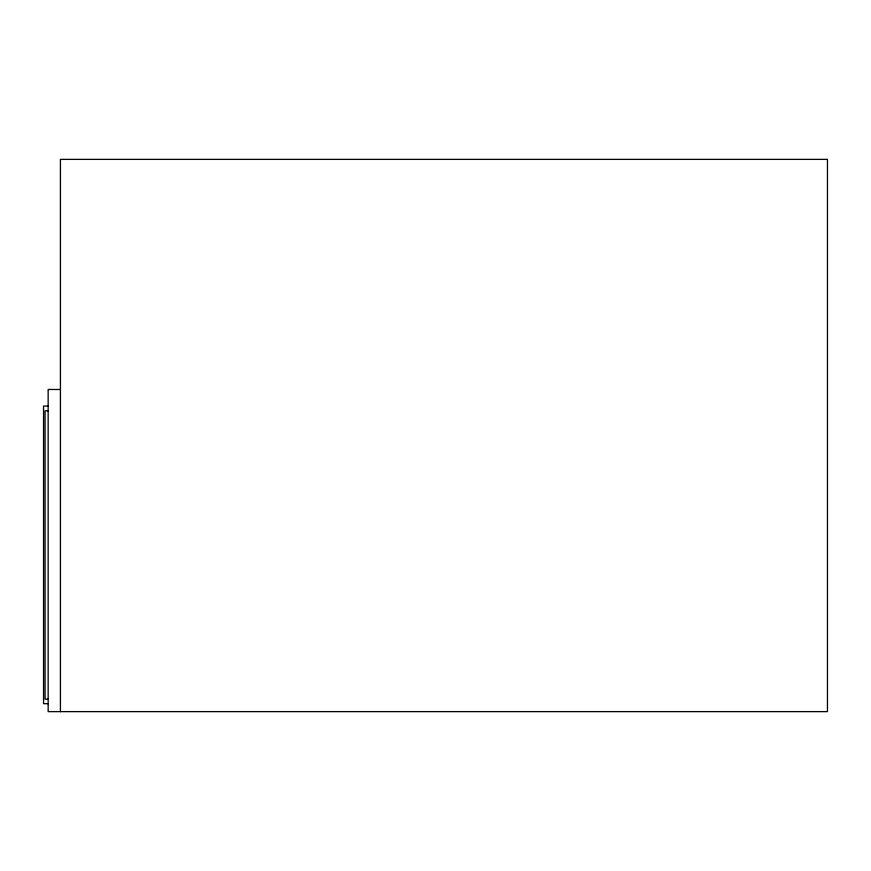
<?xml version="1.0" encoding="UTF-8"?>
<svg xmlns="http://www.w3.org/2000/svg" width="871" height="871" viewBox="0 0 871 871"><rect width="100%" height="100%" fill="white"/><g stroke="black" fill="none" stroke-linecap="round" stroke-linejoin="round"><path stroke-width="1.31" d="M60.426 389.479L48.155 389.479L48.155 711.629L827.45 711.629L827.45 159.371L60.426 159.371L60.426 711.629M48.155 406.06L43.55 406.06L43.55 703.67L48.155 703.67M48.155 410.818L45.085 410.818L45.085 699.228L48.155 699.228"/></g></svg>
